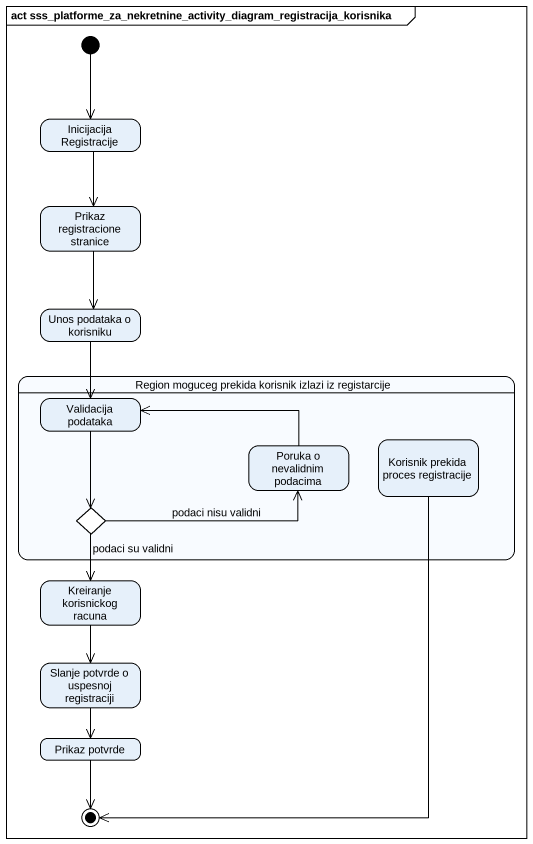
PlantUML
@startuml
mainframe act sss_platforme_za_nekretnine_activity_diagram_registracija_korisnika
hide empty description
state "Inicijacija Registracije" as Inicijacija_Registracije
state "Prikaz registracione stranice" as Prikaz_registracione
state "Unos podataka o korisniku" as Unos_podataka_o_korisniku
state "Region moguceg prekida korisnik izlazi iz registarcije" as Region_moguceg_prekida {
  state "Validacija podataka" as Validacija_podataka
  state "Poruka o nevalidnim podacima" as Poruka_o_nevalidnim_podacima
  state "Korisnik prekida proces registracije" as Korisnik_prekida_proces
  state choice1 <<choice>>
}
state "Kreiranje korisnickog racuna" as Kreiranje_korisnickog_racuna
state "Slanje potvrde o uspesnoj registraciji" as Slanje_potvrde_o_uspesnoj
state "Prikaz potvrde" as Prikaz_potvrde
state final1 <<end>>
[*] --> Inicijacija_Registracije
Inicijacija_Registracije --> Prikaz_registracione
Prikaz_registracione --> Unos_podataka_o_korisniku
Unos_podataka_o_korisniku --> Validacija_podataka
Validacija_podataka --> choice1
Poruka_o_nevalidnim_podacima -left-> Validacija_podataka
Korisnik_prekida_proces --> final1
choice1 -right-> Poruka_o_nevalidnim_podacima : podaci nisu validni
choice1 --> Kreiranje_korisnickog_racuna : podaci su validni
Kreiranje_korisnickog_racuna --> Slanje_potvrde_o_uspesnoj
Slanje_potvrde_o_uspesnoj --> Prikaz_potvrde
Prikaz_potvrde --> final1
@enduml
